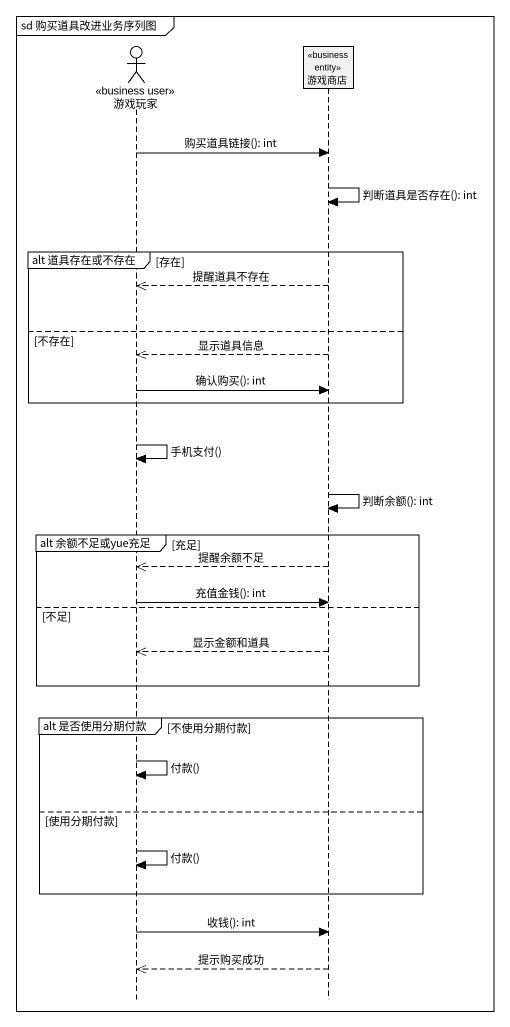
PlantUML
@startuml
mainframe sd 购买道具改进业务序列图
hide footbox
actor 游戏玩家 <<business user>>
participant 游戏商店 <<business entity>>

游戏玩家 -> 游戏商店 : 购买道具链接(): int
游戏商店 -> 游戏商店 : 判断道具是否存在(): int
group alt 道具存在或不存在 [存在]
  游戏商店 -->> 游戏玩家 : 提醒道具不存在
else 不存在
  游戏商店 -->> 游戏玩家 : 显示道具信息
  游戏玩家 -> 游戏商店 : 确认购买(): int
end
游戏玩家 -> 游戏玩家 : 手机支付()
游戏商店 -> 游戏商店 : 判断余额(): int
group alt 余额不足或yue充足 [充足]
  游戏商店 -->> 游戏玩家 : 提醒余额不足
  游戏玩家 -> 游戏商店 : 充值金钱(): int
else 不足
  游戏商店 -->> 游戏玩家 : 显示金额和道具
end
group alt 是否使用分期付款 [不使用分期付款]
  游戏玩家 -> 游戏玩家 : 付款()
else 使用分期付款
  游戏玩家 -> 游戏玩家 : 付款()
end
游戏玩家 -> 游戏商店 : 收钱(): int
游戏商店 -->> 游戏玩家 : 提示购买成功
@enduml
